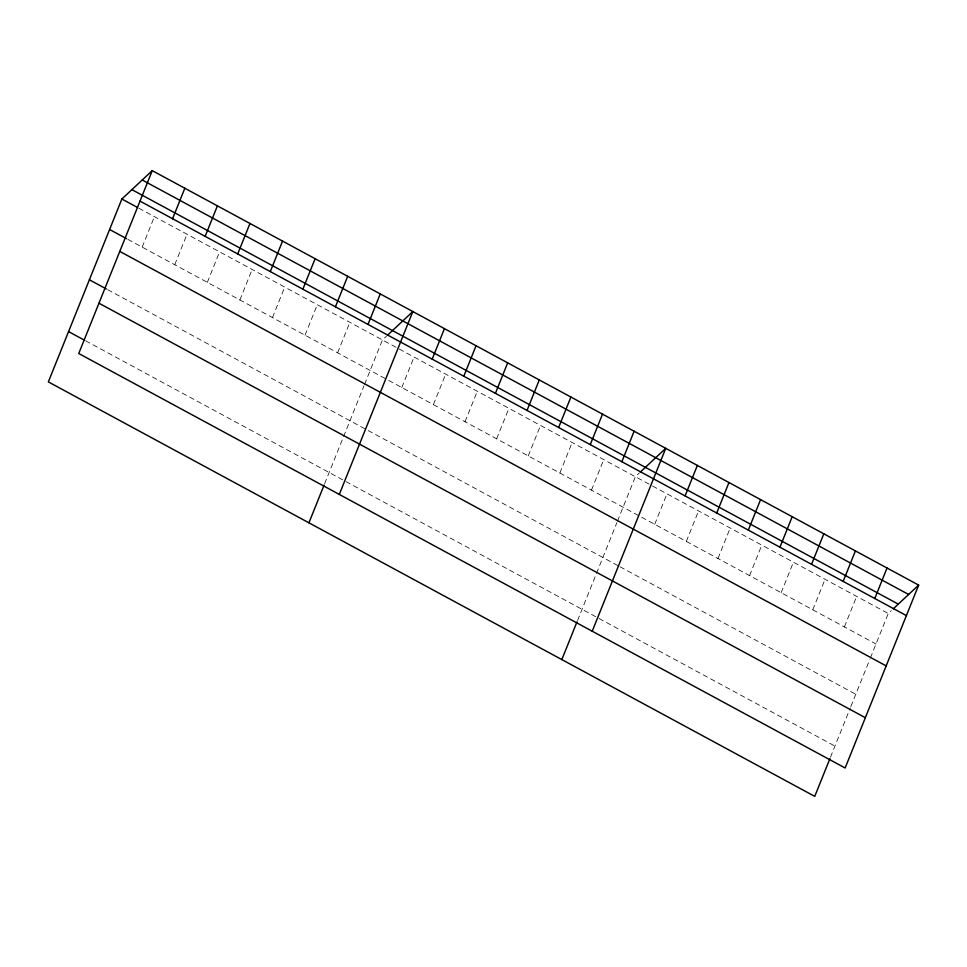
<?xml version="1.0" encoding="UTF-8"?>
<svg xmlns="http://www.w3.org/2000/svg" width="967" height="967" viewBox="0 0 967 967"><rect width="100%" height="100%" fill="white"/><g stroke="black" fill="none" stroke-linecap="round" stroke-linejoin="round"><path stroke-width="0.73" stroke-dasharray="4.83 3.63" d="M142.185 247.117L154.442 216.62M174.749 264.728L187.018 234.244M207.325 282.352L219.582 251.855M239.901 299.963L252.157 269.467M272.464 317.575L284.733 287.09M305.04 335.198L317.297 304.702M337.616 352.81L349.873 322.313M324.646 483.705L364.003 385.797M364.571 384.395L382.448 339.937L386.449 336.19M401.801 387.525L414.057 357.028M433.409 404.617L445.666 374.132M465.03 421.721L477.287 391.224M496.639 438.813L508.896 408.328M528.248 455.916L540.517 425.42M559.869 473.008L572.126 442.523M591.478 490.112L603.734 459.615M577.553 620.488L616.922 522.567M617.478 521.177L635.355 476.707L639.368 472.96M654.707 524.307L666.964 493.811M686.316 541.399L698.585 510.902M717.937 558.503L730.194 528.006M749.546 575.595L761.803 545.098M781.167 592.698L793.423 562.202M812.776 609.79L825.032 579.293M844.384 626.894L856.653 596.397M830.46 757.27L850.307 707.904M850.851 706.551L869.829 659.349M870.385 657.959L888.262 613.489L891.272 610.685M138.801 208.171L651.154 485.265M652.471 485.978L888.262 613.489M127.849 239.369L387.308 379.693M388.625 380.406L876.005 643.986M107.639 289.653L618.687 566.046M620.004 566.759L855.783 694.27M85.507 340.759L834.956 746.089"/><path stroke-width="1.45" d="M152.254 170.627L78.738 353.511L845.134 767.991L918.65 585.108L152.254 170.627L121.866 199.009L48.35 381.892L814.746 796.373L829.904 758.66M172.573 218.735L184.83 188.239M205.149 236.347L217.406 205.85M237.713 253.958L249.97 223.474M270.289 271.582L282.545 241.085M302.864 289.193L315.121 258.697M335.428 306.805L347.685 276.32M368.004 324.428L380.261 293.932M308.92 522.821L324.09 485.096M339.308 494.427L412.836 311.543L387.453 335.247M432.189 359.132L444.445 328.647M463.797 376.236L476.054 345.739M495.418 393.327L507.675 362.843M527.027 410.431L539.284 379.934M558.636 427.523L570.905 397.038M590.257 444.627L602.514 414.13M621.866 461.718L634.122 431.234M561.827 659.603L576.997 621.878M592.227 631.209L665.743 448.325L640.372 472.029M685.095 495.914L697.352 465.429M716.704 513.018L728.973 482.521M748.325 530.109L760.582 499.613M779.934 547.213L792.191 516.716M811.555 564.305L823.811 533.808M843.164 581.409L855.42 550.912M874.772 598.5L887.041 568.004M893.278 608.811L918.65 585.108M142.234 179.995L908.617 594.475M131.899 189.641L898.295 604.121M139.997 201.112L906.393 615.604M121.866 199.009L137.507 207.47M109.609 229.505L126.544 238.668M119.787 251.408L886.171 665.888M89.399 279.789L106.334 288.952M98.96 303.215L865.344 717.707M68.56 331.608L84.202 340.058"/></g></svg>
